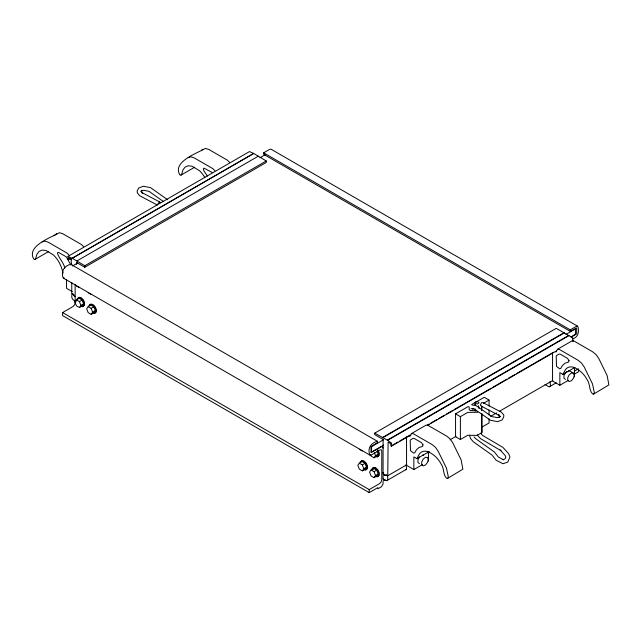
<?xml version="1.0" encoding="UTF-8"?>
<svg xmlns="http://www.w3.org/2000/svg" width="641" height="641" viewBox="0 0 641 641"><rect width="100%" height="100%" fill="white"/><g stroke="black" fill="none" stroke-linecap="round" stroke-linejoin="round"><path stroke-width="0.96" d="M475.253 410.897L475.253 408.95M475.261 405.04L475.269 402.115L477.529 401.603L479.067 402.692L477.761 403.87L475.414 403.518L475.269 402.115M76.455 264.372L76.455 262.417L84.796 267.241L266.263 162.469L266.263 160.963L253.668 153.439L249.493 151.58L68.026 256.352L68.202 259.693L71.119 258.379M472.85 409.695L473.17 408.349M71.175 258.964L70.943 259.789L70.334 259.437M68.531 259.877L69.084 257.962L71.423 259.309L71.175 261.8L71.76 264.749M419.446 456.905L417.956 459.821L417.956 462.498L419.446 463.683M406.546 436.609L406.546 465.342L413.846 469.557L413.846 456.913L416.906 458.676L418.926 454.773A18.829 10.865 60 0 1 427.018 451.384C433.292 453.644 438.244 458.419 441.272 464.3C444.309 468.419 442.883 474.62 446.537 478.194L447.65 478.386L462.89 469.172L461.095 459.797L452.818 442.899L450.134 438.965L446.825 436.209L428.06 425.376L426.121 425.127L411.522 433.556L410.056 436.305L409.447 435.952M552.55 353.303L552.55 381.042L559.857 385.257L559.857 372.613L562.91 374.376L564.937 370.474A18.829 10.865 60 0 1 573.03 367.085C579.304 369.344 584.255 374.12 587.284 380.001C590.321 384.127 588.895 390.321 592.548 393.895L593.662 394.087L608.902 384.88L607.107 375.498L598.83 358.599L596.146 354.665L592.837 351.917L574.072 341.076L572.133 340.828L557.534 349.257L556.067 352.005L555.451 351.653M74.941 301.983L76.431 299.86L79.139 298.281L82.12 300.004L83.61 303.85L82.12 305.965L79.412 307.544L76.431 305.821L74.941 301.983L76.295 301.19M79.412 307.544L80.902 305.42L83.61 303.85M88.162 306.638L86.671 308.754L88.162 312.6L91.142 314.314L93.858 312.744L95.349 310.621L93.858 306.783L90.878 305.06L88.162 306.638L91.142 308.353L92.633 312.199L91.142 314.314M359.329 463.195L357.838 465.31L359.329 469.156L362.309 470.871L365.025 469.3L366.516 467.177L365.025 463.339L362.045 461.616L359.329 463.195L362.309 464.909L363.8 468.755L362.309 470.871M370.466 454.517L371.067 456.055L374.048 457.778L375.538 455.655L378.246 454.084L377.052 451.008M378.246 454.084L376.756 456.2L374.048 457.778M371.067 469.965L369.577 472.088L371.067 475.926L374.048 477.649L376.756 476.071L378.246 473.955L376.756 470.109L373.775 468.387L371.067 469.965L374.048 471.688L375.538 475.526L374.048 477.649M372.782 469.805L373.775 468.387M481.471 410.152L481.784 406.065M481.904 413.533L481.904 432.435L481.471 433.036L476.784 435.391L467.73 435.279L460.382 439.526L455.559 436.737L455.559 413.854L468.178 406.57L469.236 407.179L469.188 409.399L470.149 410.504L476.519 410.809M447.65 478.386L448.339 476.944L446.497 468.226L438.22 451.328L435.535 447.394L432.226 444.646L413.461 433.805L411.522 433.556M593.662 394.087L594.351 392.645L592.508 383.927L584.231 367.029L581.539 363.094L578.238 360.346L559.465 349.505L557.534 349.257M83.466 246.569L81.535 244.582L62.762 233.741L59.461 232.683C52.025 237.194 25.872 245.896 33.853 259.196L34.975 259.421L35.632 258.668L36.962 254.181L39.117 251.384L42.226 250.078L46.04 250.503L53.371 254.926A18.829 10.865 60 0 1 61.464 267.666L63.195 273.01M229.478 162.269L227.539 160.282L208.774 149.441L205.465 148.383C198.037 152.895 171.884 161.596 179.865 174.905L180.986 175.121L181.643 174.368L182.973 169.881L185.129 167.093L188.238 165.779L192.052 166.203L199.383 170.626A18.829 10.865 60 0 1 204.856 177.581M158.055 203.59L159.569 201.875L160.619 202.708M68.026 256.352L72.072 258.339L253.668 153.439M72.193 258.211L84.796 265.735L266.263 160.963M77.721 298.602L79.027 297.28L81.143 297.704L83.258 299.716L84.564 302.552L84.564 305.116L83.258 306.438L81.143 306.013M88.931 305.677L90.237 304.355L92.352 304.779L94.467 306.791L95.773 309.627L95.773 312.191L94.467 313.513L92.352 313.088M89.452 305.372L90.758 304.05L92.873 304.475L94.988 306.494L96.294 309.323L96.294 311.895L94.988 313.217M360.098 462.233L361.404 460.911L363.519 461.336L365.634 463.347L366.94 466.183L366.94 468.747L365.634 470.069L363.519 469.645M360.619 461.929L361.925 460.607L364.04 461.031L366.155 463.05L367.461 465.879L367.461 468.451L366.155 469.773L364.745 469.484M371.836 469.004L373.142 467.682L375.257 468.106L377.373 470.125L378.679 472.954L378.679 475.526L377.373 476.848L375.257 476.423M372.357 468.707L373.663 467.377L375.778 467.81L377.894 469.821L379.2 472.657L379.2 475.221L377.894 476.543L375.778 476.119M53.98 235.744L56.769 233.508M201.386 150.331L202.78 149.209M566.981 371.419L565.458 372.605L563.968 375.522L563.968 378.198L565.458 379.392M383.078 472.569L383.855 474.58L385.249 475.486L385.954 474.693L387.773 475.742L388.109 442.146L390.441 443.5L391.322 446.24L391.507 443.107L387.332 440.151L374.737 433.124L374.737 434.63L383.078 439.446L383.078 479.188M572.798 341.469L573.198 341.164L572.525 337.727L556.204 328.352L374.737 433.124M76.431 299.86L79.412 301.582L82.12 300.004M91.142 308.353L93.858 306.783M92.633 312.199L95.349 310.621M362.309 464.909L365.025 463.339M363.8 468.755L366.516 467.177M374.048 471.688L376.756 470.109M375.538 475.526L378.246 473.955M34.975 259.421L48.716 251.488M180.986 175.121L194.728 167.189M72.072 258.339L253.548 153.568M383.078 448.179L382.581 446.633L381.515 446.673L370.987 452.562L370.987 446.617L377.341 442.763L377.341 441.256L70.718 264.228C64.525 265.951 61.007 270.734 62.898 277.176L63.387 278.122L370.017 455.15L371.083 455.102L380.209 449.838L381.275 449.79L381.772 450.735L381.772 479.933L381.115 481.96L379.688 483.546L369.2 489.596L62.578 312.568L62.578 315.588L369.2 492.617L377.861 487.617L377.861 488.827L381.515 486.719L383.078 484.003L383.078 480.998L385.161 479.788M571.195 337.158L576.636 333.825L576.636 327.888L570.282 331.365L263.659 154.337L263.659 152.83L269.917 149.217L270.983 149.177L577.613 326.205L578.102 327.15C579.095 332.182 578.126 337.559 572.389 338.881M76.768 261.047L258.363 156.148M72.465 265.983L77.649 262.994M259.942 157.75L265.126 154.753M62.578 312.568L73.066 306.518L74.484 304.932L75.149 302.905L75.149 284.412M382.637 437.442L564.112 332.671M382.757 437.707L564.232 332.935M377.341 441.256C371.147 442.979 367.63 447.763 369.52 454.197L370.017 455.15M263.659 152.83L570.282 329.859L576.539 326.245L577.613 326.205M383.647 439.662L371.548 446.641L371.548 452.065L383.647 445.078M565.939 334.41L575.442 328.929L575.442 334.346L571.123 336.837M387.332 440.151L568.807 335.379M387.452 440.415L568.928 335.644M391.002 446.056L397.917 442.066M399.647 441.072L410.016 435.079M427.299 425.103L429.021 424.102M430.752 423.108L436.801 419.615M438.532 418.621L444.582 415.128M446.304 414.126L452.354 410.633M454.084 409.639L491.246 388.182M492.969 387.188L506.799 379.2M508.529 378.206L514.579 374.713M516.301 373.719L553.463 352.262M391.322 446.24L410.336 435.263M427.619 425.287L556.372 350.947M455.559 413.854L460.382 416.642L467.73 412.403L477.825 412.259M483.354 403.381L489.067 400.08L489.067 406.049M416.906 458.676L428.925 451.737M562.91 374.376L574.937 367.437M387.773 475.742L406.779 464.765M427.523 452.794L429.246 451.801M449.99 439.822L456.039 436.329M490.605 416.378L496.655 412.884M499.243 411.386L552.822 380.45M574.384 371.131L578.422 368.807L578.422 371.828L574.088 374.328M386.723 480.67L406.266 469.396M549.425 386.739L556.252 382.797M481.904 432.435L481.72 427.202L489.067 422.964L489.067 418.982M413.846 469.557L422.435 464.597M559.857 385.257L568.439 380.297M188.182 157.638L190.866 156.813L194.175 157.87L212.94 168.711L214.879 170.698M42.17 241.937L44.854 241.112L48.163 242.17L66.928 253.011L68.867 254.998M63.387 278.122L64.461 278.074M471.039 408.686L473.827 408.662L490.565 420.296L497.584 421.674L502.119 419.967L503.658 417.091L503.85 415.112L501.47 412.227L482.945 402.596L481.431 402.796L480.381 404.984L481.239 406.13L499.395 415.568L498.353 414.326L499.764 416.041L499.035 417.403L500.373 416.474L497.296 417.636L491.775 416.554L474.861 404.783M475.558 405.176L472.673 405.192L471.624 404.583L484.243 397.3L489.067 400.08M568.415 370.883L569.753 371.003L573.503 373.174L574.296 375.233L573.503 378.206L571.5 380.706L569.216 381.555L567.726 380.361L567.726 377.685L569.216 374.777L571.5 372.99L573.503 373.174M422.403 455.182L423.741 455.302M80.622 306.318L82.737 306.743L84.043 305.42L84.043 302.848L82.737 300.02L80.622 298.001L78.506 297.576L77.2 298.898L77.2 300.613M375.778 456.248L377.894 456.672L379.2 455.35L379.2 452.786L377.894 449.95M375.257 456.552L377.373 456.977L378.679 455.655L378.679 453.083L377.693 450.96M75.374 296.631L74.244 296.07L73.282 294.371L71.928 293.778L71.76 296.743A2.949 1.707 60 0 0 73.843 300.357L75.542 301.334M159.569 201.875L141.365 192.292L142.647 193.245L141.236 191.531L141.965 190.161L140.884 191.379L143.744 190.305L149.041 191.339L163.631 201.683M157.293 205.024L139.682 195.745L137.342 192.917L137.15 190.946L138.72 187.997L143.392 186.243L150.547 187.645L167.718 199.808M212.251 172.525L203.982 168.118L203.421 168.759L203.742 170.602L207.42 176.067M544.994 384.504L548.384 386.459A2.949 1.707 60 0 0 550.467 385.257L549.946 381.707M76.431 285.95L79.412 287.673M88.162 292.729L91.142 294.443M359.329 449.285L362.309 451M72.225 291.591L66.544 288.314L66.544 279.556M383.142 478.923L385.682 480.389A2.949 1.707 60 0 0 387.773 479.188L387.605 476.031L386.243 475.061L385.281 475.646L384.159 474.909L383.078 472.641M406.017 464.797L406.546 468.355A2.949 1.707 60 0 1 405.497 469.837M480.734 433.172L482.561 435.423L502.913 447.386L508.633 453.66L509.972 456.945L507.704 462.153L502.969 463.731L496.118 460.222L492.048 455.078L473.443 441.865L470.646 438.7L469.428 435.223M477.273 434.991L480.51 438.612L500.982 450.647L500.14 450.006L505.18 455.543L505.829 457.137L504.996 458.98L502.953 459.669L503.642 459.773L498.458 457.121L494.403 451.993L475.71 438.716L473.979 436.914M478.434 405.721L478.955 408.461M74.284 295.95L73.579 294.347L71.76 293.298L71.76 282.473M374.344 452.586L375.538 455.655M79.412 301.582L80.902 305.42M64.821 268.066C63.667 262.433 58.86 258.379 57.41 253.059L57.97 252.418L58.916 252.602L66.239 256.825L70.198 263.763M574.456 368.07L574.456 376.828M570.282 329.859L570.282 331.365M489.067 410.032L489.067 415.007M481.72 406.314L481.72 410.296M481.72 414.27L481.72 427.202M460.382 416.642L460.382 439.526M428.444 451.4L428.444 461.127M369.2 489.596L369.2 492.617M84.796 265.735L84.796 267.241M70.718 264.228L70.718 264.981M422.98 444.846L422.651 446.32L418.974 447.538L416.394 449.83L414.727 452.762L413.749 453.155L410.488 450.615L410.192 440.792L410.44 439.958L412.948 438.372L414.15 438.42L421.466 442.643L422.98 444.846M568.992 360.546L568.663 362.021L564.985 363.239L562.405 365.53L560.739 368.471L559.761 368.855L556.5 366.315L556.204 356.492L556.452 355.659L558.96 354.08L560.162 354.12L567.477 358.351L568.992 360.546M428.284 459.533L427.491 462.506L425.488 464.997L423.204 465.855L421.714 464.661L421.714 461.985L423.204 459.076L425.488 457.289L427.491 457.474L428.284 459.533"/></g></svg>
